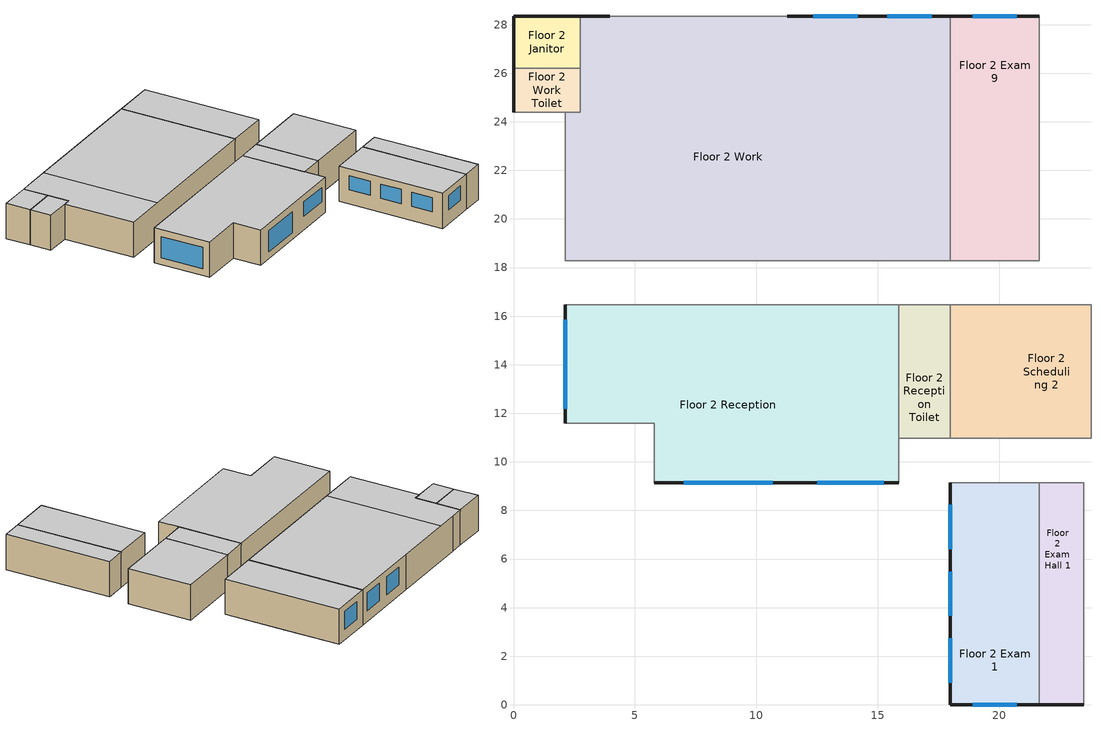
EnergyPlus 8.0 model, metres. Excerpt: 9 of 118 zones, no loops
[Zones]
Floor 2 Exam 1
 floor to Floor 1 Vestibule (int_slab_floor): 17.98,7.92 20.73,7.92 20.73,5.49 17.98,5.49 z3.05
 floor to Floor 1 Pre-Op Toilet (int_slab_floor): 17.98,5.49 20.73,5.49 20.73,3.66 17.98,3.66 z3.05
 floor to Floor 1 Step Down (int_slab_floor): 17.98,3.66 21.64,3.66 21.64,0 17.98,0 z3.05
 floor to Floor 1 Pre-Op Room 1 (int_slab_floor): 17.98,9.14 20.73,9.14 20.73,7.92 17.98,7.92 z3.05
 floor to Floor 1 Pre-Op Hall (int_slab_floor): 21.64,9.14 21.64,3.66 20.73,3.66 20.73,9.14 z3.05
 wall outside (nonres_ext_wall): 17.98,9.14 17.98,0 21.64,0 z3.05:6.1
 wall to Floor 2 Exam Hall 1 (int_wall): 21.64,0 21.64,9.14 z3.05:6.1
 wall to Floor 2 Reception Hall (int_wall): 21.64,9.14 17.98,9.14 z3.05:6.1
 window (Window_U_1.22_SHGC_0.25): 18.9,0 20.73,0 / 17.98,2.74 17.98,0.91 / 17.98,8.23 17.98,6.4 / 17.98,5.49 17.98,3.66 z4.27:5.49
 ceiling to Floor 3 Undeveloped 1 (int_slab_ceiling): 21.64,0 21.64,9.14 17.98,9.14 17.98,0 z6.1
Floor 2 Exam 9
 floor to Floor 1 Pre-Op Hall (int_slab_floor): 21.64,18.29 20.73,18.29 20.73,23.77 21.64,23.77 z3.05
 floor to Floor 1 Procedure Room (int_slab_floor): 21.64,28.35 21.64,23.77 17.98,23.77 17.98,28.35 z3.05
 floor to Floor 1 Office (int_slab_floor): 17.98,23.77 20.73,23.77 20.73,18.29 17.98,18.29 z3.05
 wall outside (nonres_ext_wall): 21.64,28.35 17.98,28.35 z3.05:6.1
 wall to Floor 2 Work (int_wall): 17.98,28.35 17.98,18.29 z3.05:6.1
 wall to Floor 2 Exam Hall 6 (int_wall): 21.64,18.29 21.64,28.35 z3.05:6.1
 wall to Floor 2 Work Hall (int_wall): 17.98,18.29 21.64,18.29 z3.05:6.1
 window (Window_U_1.22_SHGC_0.25): 20.73,28.35 18.9,28.35 z3.96:5.49
 ceiling to Floor 3 Office (int_slab_ceiling): 17.98,28.35 17.98,18.29 21.64,18.29 21.64,28.35 z6.1
Floor 2 Exam Hall 1
 floor to Floor 1 Pre-Op Hall (int_slab_floor): 23.16,3.66 21.64,3.66 21.64,9.14 23.16,9.14 z3.05
 floor to Floor 1 Pre-Op Room 2 (int_slab_floor): 23.47,9.14 23.47,8.84 23.16,8.84 23.16,9.14 z3.05
 floor to Floor 1 Nurse Station (int_slab_floor): 23.47,8.84 23.47,6.1 23.16,6.1 23.16,8.84 z3.05
 floor to Floor 1 Nurse Hall (int_slab_floor): 23.47,6.1 23.47,3.66 23.16,3.66 23.16,6.1 z3.05
 floor to Floor 1 Step Down (int_slab_floor): 21.64,0 21.64,3.66 23.47,3.66 23.47,0 z3.05
 wall outside (nonres_ext_wall): 21.64,0 23.47,0 z3.05:6.1
 wall to Floor 2 Reception Hall (int_wall): 23.47,9.14 21.64,9.14 z3.05:6.1
 wall to Floor 2 Exam 2 (int_wall): 23.47,0 23.47,9.14 z3.05:6.1
 ceiling to Floor 3 Undeveloped 1 (int_slab_ceiling): 23.47,9.14 21.64,9.14 21.64,0 23.47,0 z6.1
Floor 2 Janitor
 floor to Floor 1 Elevator Pump Room (int_slab_floor): 0,26.21 0,28.35 2.74,28.35 2.74,26.21 z3.05
 wall outside (nonres_ext_wall): 2.74,28.35 0,28.35 0,26.21 z3.05:6.1
 wall to Floor 2 Work (int_wall): 2.74,26.21 2.74,28.35 z3.05:6.1
 wall to Floor 2 Work Toilet (int_wall): 0,26.21 2.74,26.21 z3.05:6.1
 ceiling to Floor 3 Janitor (int_slab_ceiling): 0,28.35 0,26.21 2.74,26.21 2.74,28.35 z6.1
Floor 2 Reception
 floor to Floor 1 Lobby Hall (int_slab_floor): 11.89,15.54 5.79,15.54 5.79,16.46 11.89,16.46 z3.05
 floor to Floor 1 Reception (int_slab_floor): 11.89,16.46 15.85,16.46 15.85,9.14 11.89,9.14 z3.05
 floor to Floor 1 Cafe (int_slab_floor): 5.79,9.14 5.79,15.54 11.89,15.54 11.89,9.14 z3.05
 floor to Floor 1 Lobby (int_slab_floor): 2.13,16.46 5.79,16.46 5.79,11.58 2.13,11.58 z3.05
 wall outside (nonres_ext_wall): 5.79,9.14 15.85,9.14 / 2.13,16.46 2.13,11.58 z3.05:6.1
 wall to Floor 2 Work Hall (int_wall): 15.85,16.46 2.13,16.46 z3.05:6.1
 wall to SW Stair (int_wall): 2.13,11.58 5.79,11.58 5.79,9.14 z3.05:6.1
 wall to Floor 2 Reception Hall (int_wall): 15.85,9.14 15.85,10.97 z3.05:6.1
 wall to Floor 2 Reception Toilet (int_wall): 15.85,10.97 15.85,16.46 z3.05:6.1
 window (Window_U_1.22_SHGC_0.25): 7.01,9.14 10.67,9.14 / 2.13,15.85 2.13,12.19 z3.66:5.49; 12.5,9.14 15.24,9.14 z4.27:5.49
 ceiling to Floor 3 Undeveloped 2 (int_slab_ceiling): 2.13,16.46 2.13,11.58 5.79,11.58 5.79,9.14 15.85,9.14 15.85,16.46 z6.1
Floor 2 Reception Toilet
 floor to Floor 1 Reception Hall (int_slab_floor): 17.98,16.46 17.98,14.33 15.85,14.33 15.85,16.46 z3.05
 floor to Floor 1 Scheduling (int_slab_floor): 15.85,10.97 15.85,14.33 17.98,14.33 17.98,10.97 z3.05
 wall to Floor 2 Scheduling 2 (int_wall): 17.98,10.97 17.98,16.46 z3.05:6.1
 wall to Floor 2 Reception Hall (int_wall): 15.85,10.97 17.98,10.97 z3.05:6.1
 wall to Floor 2 Work Hall (int_wall): 17.98,16.46 15.85,16.46 z3.05:6.1
 ceiling to Floor 3 Undeveloped 2 (int_slab_ceiling): 15.85,16.46 15.85,10.97 17.98,10.97 17.98,16.46 z6.1
Floor 2 Scheduling 2
 floor to Floor 1 Pre-Op Room 2 (int_slab_floor): 23.77,10.97 23.16,10.97 23.16,16.46 23.77,16.46 z3.05
 floor to Floor 1 Pre-Op Room 1 (int_slab_floor): 17.98,10.97 17.98,14.33 20.73,14.33 20.73,10.97 z3.05
 floor to Floor 1 Reception Hall (int_slab_floor): 17.98,16.46 20.73,16.46 20.73,14.33 17.98,14.33 z3.05
 floor to Floor 1 Pre-Op Hall (int_slab_floor): 20.73,16.46 23.16,16.46 23.16,10.97 20.73,10.97 z3.05
 wall to Floor 2 Reception Hall (int_wall): 17.98,10.97 23.77,10.97 z3.05:6.1
 wall to Floor 2 X-Ray (int_wall): 23.77,10.97 23.77,16.46 z3.05:6.1
 wall to Floor 2 Work Hall (int_wall): 23.77,16.46 17.98,16.46 z3.05:6.1
 ceiling to Floor 3 Undeveloped 1 (int_slab_ceiling): 17.98,10.97 23.77,10.97 23.77,16.46 17.98,16.46 z6.1
Floor 2 Work
 floor to Floor 1 Elevator Pump Room (int_slab_floor): 2.74,28.35 3.96,28.35 3.96,26.21 2.74,26.21 z3.05
 floor to Floor 1 MRI Toilet (int_slab_floor): 15.54,25.6 15.54,28.35 17.37,28.35 17.37,25.6 z3.05
 floor to Floor 1 Lobby (int_slab_floor): 3.96,28.35 6.4,28.35 6.4,25.91 5.79,25.91 5.79,18.29 2.13,18.29 2.13,24.38 2.74,24.38 2.74,26.21 3.96,26.21 z3.05
 floor to Floor 1 MRI Control Room (int_slab_floor): 12.8,28.35 12.8,25.91 6.4,25.91 6.4,28.35 z3.05
 floor to Floor 1 MRI Hall (int_slab_floor): 15.54,25.6 17.37,25.6 17.37,23.77 11.89,23.77 11.89,25.91 12.8,25.91 12.8,26.82 15.54,26.82 z3.05
 floor to Floor 1 Lobby Hall (int_slab_floor): 5.79,18.29 5.79,19.2 11.89,19.2 11.89,18.29 z3.05
 floor to Floor 1 Reception (int_slab_floor): 11.89,23.77 14.33,23.77 14.33,18.29 11.89,18.29 z3.05
 floor to Floor 1 MRI Room (int_slab_floor): 11.89,25.91 11.89,19.2 5.79,19.2 5.79,25.91 z3.05
 floor to Floor 1 Procedure Room (int_slab_floor): 17.98,28.35 17.98,23.77 17.37,23.77 17.37,28.35 z3.05
 floor to Floor 1 Office (int_slab_floor): 14.33,23.77 17.98,23.77 17.98,18.29 14.33,18.29 z3.05
 floor to Floor 1 Dressing Room (int_slab_floor): 12.8,28.35 15.54,28.35 15.54,26.82 12.8,26.82 z3.05
 wall outside (nonres_ext_wall): 17.98,28.35 11.28,28.35 / 3.96,28.35 2.74,28.35 z3.05:6.1
 wall to Floor 2 Work Toilet (int_wall): 2.74,26.21 2.74,24.38 2.13,24.38 z3.05:6.1
 wall to NW Elevator (int_wall): 2.13,24.38 2.13,18.29 z3.05:6.1
 wall to Floor 2 Work Hall (int_wall): 2.13,18.29 17.98,18.29 z3.05:6.1
 wall to NW Stair (int_wall): 11.28,28.35 3.96,28.35 z3.05:6.1
 window (Window_U_1.22_SHGC_0.25): 17.22,28.35 15.39,28.35 / 14.17,28.35 12.34,28.35 z3.96:5.49
 ceiling to Floor 3 Elevator Hall (int_slab_ceiling): 2.13,18.29 5.79,18.29 5.79,28.35 2.74,28.35 2.74,24.38 2.13,24.38 z6.1
 ceiling to Floor 3 Office (int_slab_ceiling): 17.98,28.35 5.79,28.35 5.79,18.29 17.98,18.29 z6.1
Floor 2 Work Toilet
 floor to Floor 1 Lobby Toilet (int_slab_floor): 0,24.38 0,26.21 2.74,26.21 2.74,24.38 z3.05
 wall outside (nonres_ext_wall): 0,26.21 0,24.38 z3.05:6.1
 wall to NW Elevator (int_wall): 0,24.38 2.13,24.38 z3.05:6.1
 ceiling to Floor 3 Office Toilet (int_slab_ceiling): 0,24.38 2.74,24.38 2.74,26.21 0,26.21 z6.1
[Building]
OutPatient HealthCare: North Axis {deg}=0; Terrain=City; Loads Convergence Tolerance Value=0.04; Temperature Convergence Tolerance Value {deltaC}=0.2; Solar Distribution=FullInteriorAndExterior; Maximum Number of Warmup Days=25; Minimum Number of Warmup Days=6
[Site:Location]
Site:Location=RIYADH_SAU Design_Conditions; Latitude {N+ S-}=24.7; Longitude {W- E+}=46.8; Time Zone Relative to GMT {GMT+/-}=3; Elevation {m}=612
[SizingPeriod:DesignDay] Day of Month=21; Dry-Bulb Temperature Range Modifier Type=DefaultMultipliers; Humidity Condition Type=Wetbulb; Barometric Pressure {Pa}=94186; Rain {Yes/No}=No; Snow on ground {Yes/No}=No; Daylight Savings Time Indicator=No
Name | Month | Day Type | Maximum Dry-Bulb Temperature {C} | Daily Dry-Bulb Temperature Range {C} | Wetbulb at Maximum Dry-Bulb {C} | Wind Speed {m/s} design conditions vs. traditional 6.71 m/s (15 mph) | Wind Direction {Degrees; N=0, S=180} | Solar Model Indicator | Clearness {0.0 to 1.1} | Wind Speed {m/s} design conditions vs. traditional 3.35 m/s (7mph) | ASHRAE Clear Sky Optical Depth for Beam Irradiance (taub) | ASHRAE Clear Sky Optical Depth for Diffuse Irradiance (taud)
RIYADH Ann Htg 99.6% Condns DB | 1 | WinterDesignDay | 5.9 | 0 | 5.9 | 1.6 | 320 | ASHRAEClearSky | 0
RIYADH Ann Clg .4% Condns DB=>MWB | 7 | SummerDesignDay | 44.2 | 13.5 | 18.7 |  | 0 | ASHRAETau |  | 4.5 | 0.766 | 1.239
[Site:GroundTemperature:BuildingSurface]
20.85, 20.87, 20.94, 21.07, 21.23, 22.21, 22.38, 22.46, 22.44, 21.47, 21.2, 20.97
[Site:WaterMainsTemperature]
Calculation Method=CORRELATION; Annual Average Outdoor Air Temperature {C}=26.1611; Maximum Difference In Monthly Average Outdoor Air Temperatures {deltaC}=22.4
[Material]
Name | Roughness | Thickness {m} | Conductivity {W/m-K} | Density {kg/m3} | Specific Heat {J/kg-K} | Thermal Absorptance | Solar Absorptance | Visible Absorptance | Absorptance:Thermal | Absorptance:Solar | Absorptance:Visible
Std Wood 6inch | MediumSmooth | 0.15 | 0.12 | 540 | 1210 | 0.9 | 0.7 | 0.7
F07 25mm stucco | Smooth | 0.0254 | 0.72 | 1856 | 840 | 0.9 | 0.7 | 0.7
G01 13mm gypsum board | Smooth | 0.0127 | 0.16 | 800 | 1090 |  |  |  | 0.9 | 0.7 | 0.5
G01 16mm gypsum board | MediumSmooth | 0.0159 | 0.16 | 800 | 1090
100mm Normalweight concrete floor | MediumRough | 0.1016 | 2.31 | 2322 | 832
[Material:NoMass]
CP02 CARPET PAD: VeryRough, 0.21648, 0.9, 0.7, 0.8
Nonres_Exterior_Wall_Insulation: MediumSmooth, 1.03652, 0.9, 0.7, 0.7
[Construction]
InteriorFurnishings: Std Wood 6inch
int_wall: G01 13mm gypsum board, G01 13mm gypsum board
int_slab_floor: 100mm Normalweight concrete floor, CP02 CARPET PAD
int_slab_ceiling: CP02 CARPET PAD, 100mm Normalweight concrete floor
nonres_ext_wall: F07 25mm stucco, G01 16mm gypsum board, Nonres_Exterior_Wall_Insulation, G01 16mm gypsum board
Window_U_1.22_SHGC_0.25: ECREF-1 COLORED 6MM
[WindowMaterial:Glazing]
ECREF-1 COLORED 6MM: Optical Data Type=SpectralAverage; Thickness {m}=0.006; Solar Transmittance at Normal Incidence=0.099; Front Side Solar Reflectance at Normal Incidence=0.219; Back Side Solar Reflectance at Normal Incidence=0.219; Visible Transmittance at Normal Incidence=0.155; Front Side Visible Reflectance at Normal Incidence=0.073; Back Side Visible Reflectance at Normal Incidence=0.073; Infrared Transmittance at Normal Incidence=0; Front Side Infrared Hemispherical Emissivity=0.84; Back Side Infrared Hemispherical Emissivity=0.84; Conductivity {W/m-K}=0.9
[Zone] Type=1; Multiplier=1; Ceiling Height {m}=-9999; Floor Area {m2}=autocalculate; Part of Total Floor Area=Yes
Name | Volume {m3}
Floor 2 Exam 1 | 101.9406
Floor 2 Exam 9 | 112.1347
Floor 2 Exam Hall 1 | 50.9703
Floor 2 Janitor | 17.8396
Floor 2 Reception | 278.6378
Floor 2 Reception Toilet | 35.6792
Floor 2 Scheduling 2 | 96.8436
Floor 2 Work | 478.5547
Floor 2 Work Toilet | 15.2911
[InternalMass] Construction=InteriorFurnishings
Name | Zone | Surface Area {m2}
Floor 2 Exam 1_InternalMass_1 | Floor 2 Exam 1 | 66.8902
Floor 2 Exam 9_InternalMass_1 | Floor 2 Exam 9 | 73.5792
Floor 2 Exam Hall 1_InternalMass_1 | Floor 2 Exam Hall 1 | 33.4451
Floor 2 Janitor_InternalMass_1 | Floor 2 Janitor | 11.7058
Floor 2 Reception_InternalMass_1 | Floor 2 Reception | 182.8332
Floor 2 Reception Toilet_InternalMass_1 | Floor 2 Reception Toilet | 23.4116
Floor 2 Scheduling 2_InternalMass_1 | Floor 2 Scheduling 2 | 63.5457
Floor 2 Work_InternalMass_1 | Floor 2 Work | 259.3853
Floor 2 Work Toilet_InternalMass_1 | Floor 2 Work Toilet | 10.0335
[People] Number of People Schedule=BLDG_OCC_SCH; Number of People Calculation Method=People/Area; Fraction Radiant=0.3; Sensible Heat Fraction=AUTOCALCULATE; Activity Level Schedule=ACTIVITY_SCH; Enable ASHRAE 55 Comfort Warnings=No; Mean Radiant Temperature Calculation Type=ZoneAveraged; Work Efficiency Schedule=WORK_EFF_SCH; Clothing Insulation Schedule=CLOTHING_SCH; Air Velocity Schedule=AIR_VELO_SCH; Thermal Comfort Model 1 Type=FANGER
Name | Zone or ZoneList | People per Zone Floor Area {person/m2}
Floor 2 Exam 1 People | Floor 2 Exam 1 | 0.215299
Floor 2 Exam 9 People | Floor 2 Exam 9 | 0.215299
Floor 2 Reception People | Floor 2 Reception | 0.322949
Floor 2 Scheduling 2 People | Floor 2 Scheduling 2 | 0.0538248
Floor 2 Work People | Floor 2 Work | 0.0538248
[Lights] Design Level Calculation Method=Watts/Area; Return Air Fraction=0; Fraction Radiant=0.7; Fraction Visible=0.2; Fraction Replaceable=1; Return Air Fraction Calculated from Plenum Temperature=No
Floor 2 Exam 1_Lights: Zone or ZoneList=Floor 2 Exam 1; Schedule=BLDG_LIGHT_EXAM_SCH; Watts per Zone Floor Area {W/m2}{W/m2}=16.1459
Floor 2 Exam 9_Lights: Zone or ZoneList=Floor 2 Exam 9; Schedule=BLDG_LIGHT_EXAM_SCH; Watts per Zone Floor Area {W/m2}{W/m2}=16.1459
Floor 2 Exam Hall 1_Lights: Zone or ZoneList=Floor 2 Exam Hall 1; Schedule=BLDG_LIGHT_CORRIDOR_SCH; Watts per Zone Floor Area {W/m2}{W=10.7639
Floor 2 Janitor_Lights: Zone or ZoneList=Floor 2 Janitor; Schedule=BLDG_LIGHT_STORAGE_SCH; Watts per Zone Floor Area {W/m2}{W/=9.68752
Floor 2 Reception_Lights: Zone or ZoneList=Floor 2 Reception; Schedule=BLDG_LIGHT_SCH; Watts per Zone Floor Area {W/m2}{=13.9931
Floor 2 Reception Toilet_Lights: Zone or ZoneList=Floor 2 Reception Toilet; Schedule=BLDG_LIGHT_TOILET_SCH; Watts per Zone Floor Area {W/m2}{W/m=9.68752
Floor 2 Scheduling 2_Lights: Zone or ZoneList=Floor 2 Scheduling 2; Schedule=BLDG_LIGHT_OFFICE_SCH; Watts per Zone Floor Area {W/m2}{W/m=11.8403
Floor 2 Work_Lights: Zone or ZoneList=Floor 2 Work; Schedule=BLDG_LIGHT_OFFICE_SCH; Watts per Zone Floor Area {W/m2}{W/m=11.8403
Floor 2 Work Toilet_Lights: Zone or ZoneList=Floor 2 Work Toilet; Schedule=BLDG_LIGHT_TOILET_SCH; Watts per Zone Floor Area {W/m2}{W/m=9.68752
[ElectricEquipment] Schedule=BLDG_EQUIP_SCH; Design Level Calculation Method=EquipmentLevel; Fraction Latent=0; Fraction Radiant=0.5; Fraction Lost=0
Name | Zone or ZoneList | Design Level {W}
Floor 2 Exam 1_PlugMisc_Equip | Floor 2 Exam 1 | 395.9899
Floor 2 Exam 9_PlugMisc_Equip | Floor 2 Exam 9 | 435.5889
Floor 2 Exam Hall 1_PlugMisc_Equip | Floor 2 Exam Hall 1 | 72.0742
Floor 2 Janitor_PlugMisc_Equip | Floor 2 Janitor | 6.3211
Floor 2 Reception_PlugMisc_Equip | Floor 2 Reception | 1082.37
Floor 2 Reception Toilet_PlugMisc_Equip | Floor 2 Reception Toilet | 50.4519
Floor 2 Scheduling 2_PlugMisc_Equip | Floor 2 Scheduling 2 | 376.1904
Floor 2 Work_PlugMisc_Equip | Floor 2 Work | 1535.56
Floor 2 Work Toilet_PlugMisc_Equip | Floor 2 Work Toilet | 21.6223
[Exterior:Lights]
Exterior_Lights: Schedule=Exterior_Lgt_ALWAYS_ON; Design Level {W}=14442; Control Option=AstronomicalClock
[ZoneInfiltration:DesignFlowRate] Schedule=INFIL_SCH; Design Flow Rate Calculation Method=Flow/ExteriorWallArea; Flow per Exterior Surface Area {m3/s-m2}=0.00102413; Constant Term Coefficient=0; Temperature Term Coefficient=0; Velocity Term Coefficient=0.224; Velocity Squared Term Coefficient=0
Name | Zone or ZoneList
Floor 2 Exam 1_Infiltration | Floor 2 Exam 1
Floor 2 Exam 9_Infiltration | Floor 2 Exam 9
Floor 2 Janitor_Infiltration | Floor 2 Janitor
Floor 2 Reception_Infiltration | Floor 2 Reception
Floor 2 Work_Infiltration | Floor 2 Work
Floor 2 Work Toilet_Infiltration | Floor 2 Work Toilet
[Schedule:Compact]
Exterior_Lgt_ALWAYS_ON: Through: 12/31, For: AllDays, Until: 24:00, 1
ACTIVITY_SCH: Through: 12/31, For: AllDays, Until: 24:00, 120
WORK_EFF_SCH: Through: 12/31, For: AllDays, Until: 24:00, 0
AIR_VELO_SCH: Through: 12/31, For: AllDays, Until: 24:00, 0.2
CLOTHING_SCH: Through: 04/30, For: AllDays, Until: 24:00, 1, Through: 09/30, For: AllDays, Until: 24:00, 0.5, Through: 12/31, For: AllDays, Until: 24:00, 1
INFIL_SCH: Through: 12/31, For: Weekdays, Until: 24:00, 0.25, For: Saturday, Until: 24:00, 0.25, For: SummerDesignDay WinterDesignDay, Until: 24:00, 1, For: Sunday Holidays AllOtherDays, Until: 24:00, 0.25
BLDG_LIGHT_CORRIDOR_SCH; BLDG_LIGHT_EXAM_SCH; BLDG_LIGHT_OFFICE_SCH; BLDG_LIGHT_SCH; BLDG_LIGHT_STORAGE_SCH; BLDG_LIGHT_TOILET_SCH: Through: 12/31, For: Weekdays, Until: 4:00, 0.1, Until: 6:00, 0.3, Until: 7:00, 0.6, Until: 18:00, 0.9, Until: 20:00, 0.6, Until: 22:00, 0.3, Until: 24:00, 0.1, For: SummerDesignDay, Until: 4:00, 0.1, Until: 6:00, 0.3, Until: 7:00, 0.6, Until: 18:00, 0.9, Until: 20:00, 0.6, Until: 22:00, 0.3, Until: 24:00, 0.1, For: WinterDesignDay, Until: 7:00, 0.1, Until: 9:00, 0.3, Until: 15:00, 0.4, Until: 20:00, 0.3, Until: 24:00, 0.1, For: Saturday, Until: 7:00, 0.1, Until: 9:00, 0.3, Until: 15:00, 0.4, Until: 20:00, 0.3, Until: 24:00, 0.1, For: Sunday Holidays AllOtherDays, Until: 8:00, 0.05, Until: 17:00, 0.1, Until: 24:00, 0.05
BLDG_EQUIP_SCH: Through: 12/31, For: Weekdays, Until: 04:00, 0.3, Until: 06:00, 0.5, Until: 18:00, 1, Until: 20:00, 0.5, Until: 24:00, 0.3, For: SummerDesignDay, Until: 04:00, 0.3, Until: 06:00, 0.5, Until: 18:00, 1, Until: 20:00, 0.5, Until: 24:00, 0.3, For: WinterDesignDay, Until: 07:00, 0.3, Until: 09:00, 0.5, Until: 15:00, 0.8, Until: 20:00, 0.5, Until: 24:00, 0.3, For: Saturday, Until: 07:00, 0.3, Until: 09:00, 0.5, Until: 15:00, 0.8, Until: 20:00, 0.5, Until: 24:00, 0.3, For: Sunday Holidays AllOtherDays, Until: 08:00, 0.3, Until: 17:00, 0.5, Until: 24:00, 0.3
BLDG_OCC_SCH: Through: 12/31, For: Weekdays, Until: 04:00, 0.05, Until: 06:00, 0.2, Until: 07:00, 0.5, Until: 18:00, 0.9, Until: 20:00, 0.5, Until: 22:00, 0.2, Until: 24:00, 0.05, For: SummerDesignDay, Until: 04:00, 0.05, Until: 06:00, 0.2, Until: 07:00, 0.5, Until: 18:00, 0.9, Until: 20:00, 0.5, Until: 22:00, 0.2, Until: 24:00, 0.05, For: WinterDesignDay, Until: 07:00, 0.05, Until: 09:00, 0.2, Until: 15:00, 0.3, Until: 20:00, 0.2, Until: 24:00, 0.05, For: Saturday, Until: 07:00, 0.05, Until: 09:00, 0.2, Until: 15:00, 0.3, Until: 20:00, 0.2, Until: 24:00, 0.05, For: Sunday Holidays AllOtherDays, Until: 08:00, 0, Until: 17:00, 0.05, Until: 24:00, 0
